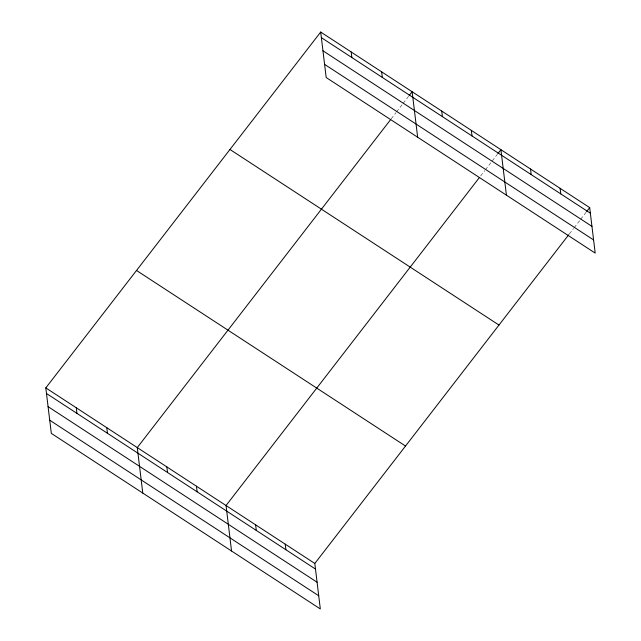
<?xml version="1.0" encoding="UTF-8"?>
<svg xmlns="http://www.w3.org/2000/svg" width="641" height="641" viewBox="0 0 641 641"><rect width="100%" height="100%" fill="white"/><g stroke="black" fill="none" stroke-linecap="round" stroke-linejoin="round"><path stroke-width="0.48" stroke-dasharray="3.21 2.4" d="M391.258 118.785L396.034 112.608M396.635 111.83L402.596 104.106M403.197 103.337L408.565 96.382M480.63 175.954L484.804 170.546M485.405 169.769L497.336 154.321M569.4 233.893L573.575 228.484M574.176 227.715L580.145 219.991M580.738 219.214L586.106 212.259"/><path stroke-width="0.96" d="M568.799 234.662L314.811 563.471L320.316 608.95L51.312 433.372L45.807 387.893L320.684 32.05L589.688 207.628L595.193 253.107L326.189 77.529L320.684 32.05M390.665 119.555L137.27 447.594L142.775 493.073M409.166 95.605L412.147 91.743L417.652 137.222M479.436 177.501L226.041 505.533L231.545 551.012M497.937 153.552L500.917 149.69L506.422 195.16M586.707 211.49L589.688 207.628M321.365 37.643L590.369 213.213M322.952 50.799L591.955 226.377M324.594 64.364L593.598 239.942M229.975 149.481L498.978 325.059M136.517 270.47L405.521 446.04M45.807 387.893L314.811 563.471M46.481 393.486L315.484 569.064M48.075 406.65L317.079 582.228M49.718 420.208L318.721 595.785M560.098 188.31L560.779 193.903M530.508 169L531.189 174.592M471.327 130.371L472.008 135.964M441.737 111.061L442.418 116.646M381.659 71.848L382.34 77.441M351.172 51.945L351.853 57.538M285.221 544.161L285.894 549.746M255.631 524.843L256.304 530.436M196.45 486.215L197.124 491.807M166.86 466.904L167.533 472.497M106.783 427.691L107.456 433.284M76.295 407.796L76.968 413.381"/></g></svg>
